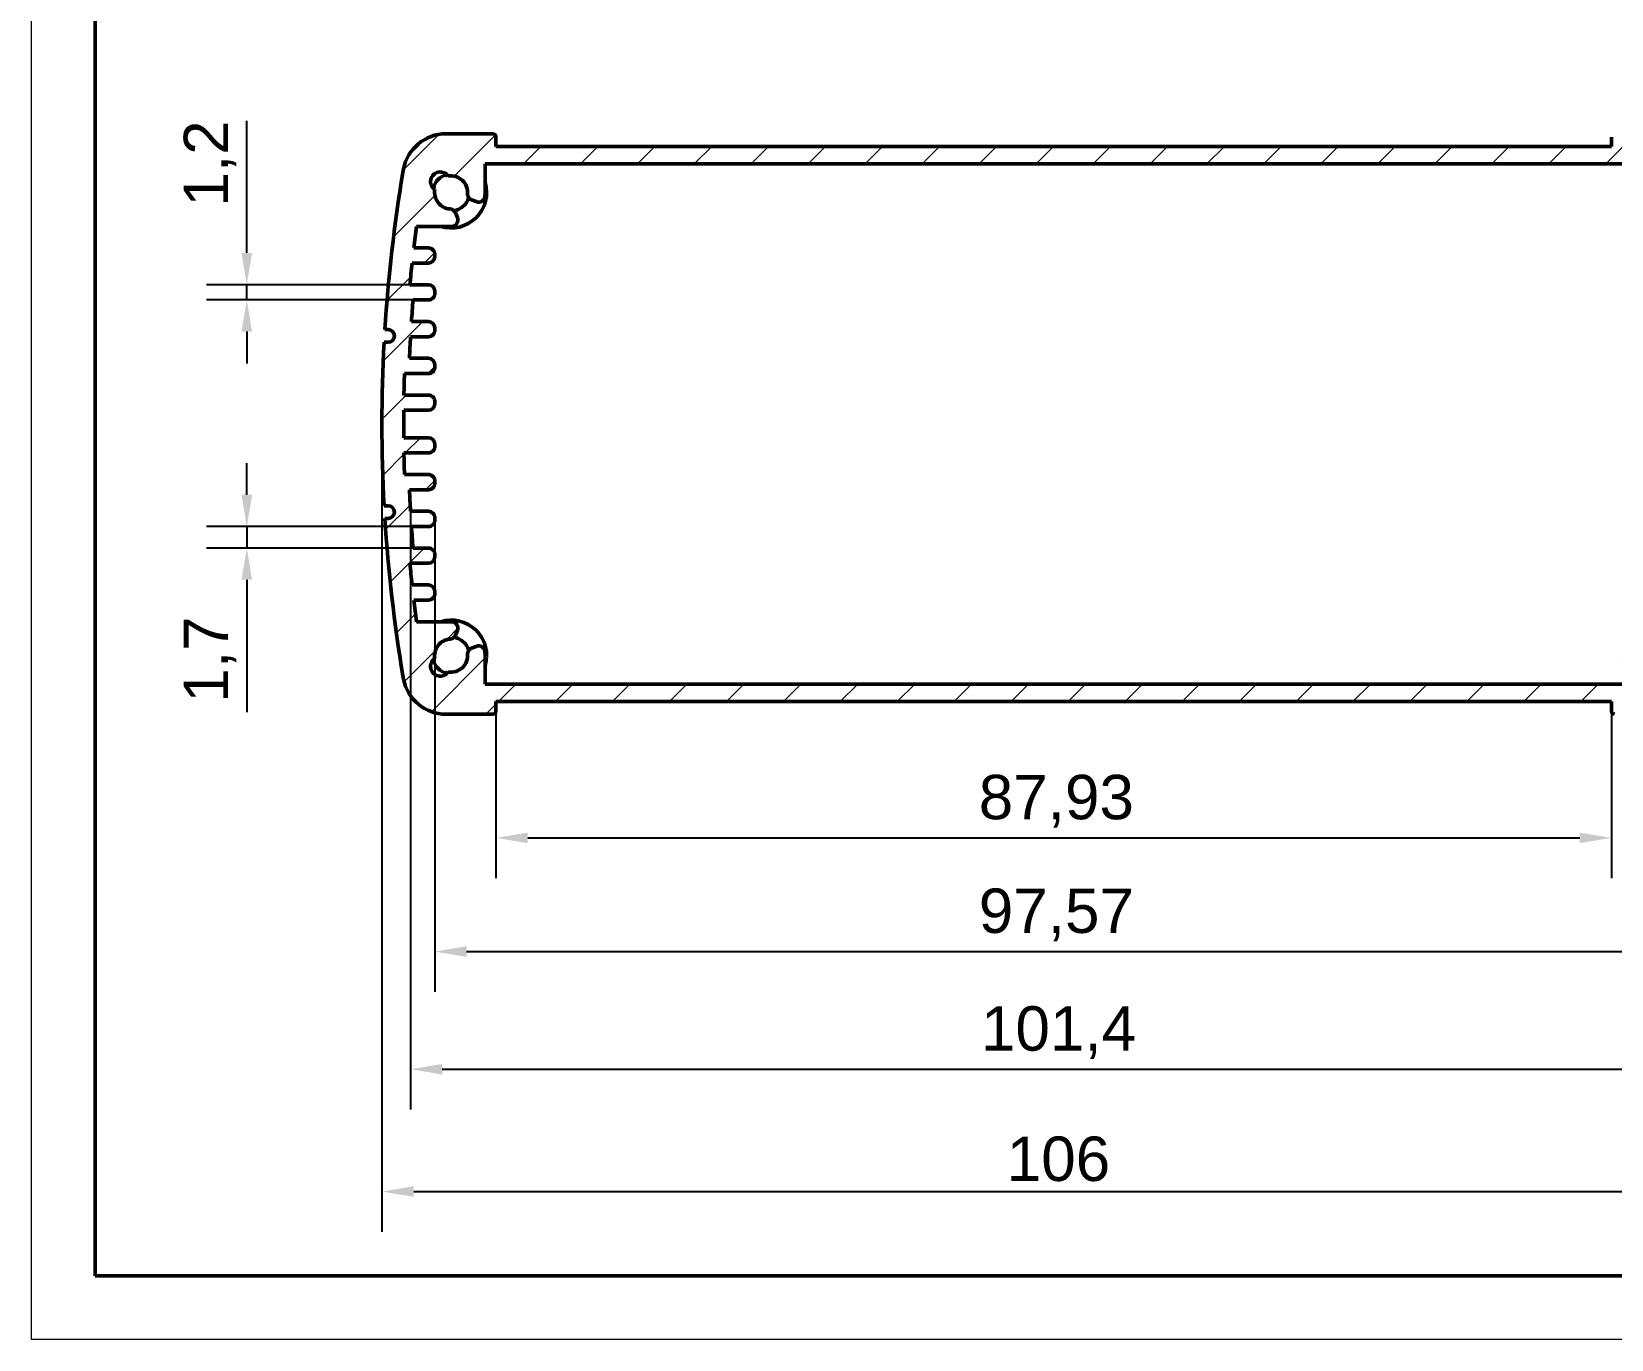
# Model space of a CAD drawing. Header units: millimetres. Extents: x 0 to 420, y 0 to 297.
# Drawn here: x 0 to 124.5, y 0 to 103.1 of the extents above; entities that cross this region are included whole.
import ezdxf

# ---------------------------------------------------------------- set-up
doc = ezdxf.new("R2010")
doc.units = ezdxf.units.MM
doc.layers.get('0').update_dxf_attribs({"lineweight": 25})
for name, color, linetype, lineweight in [('Geometria schizzo(ISO)', 7, 'Continuous', 50), ('Quote(ISO)', 7, 'Continuous', 25), ('Spigoli visibili(ISO)', 7, 'Continuous', 50), ('Tratteggio', 3, 'Continuous', 9)]:
    doc.layers.add(name, color=color, linetype=linetype, lineweight=lineweight)
doc.styles.add('DEFAULT-ISO~0', font='ARIAL.TTF')
doc.dimstyles.new('DEFAULT-ISO-Metodo 1b', dxfattribs={"dimtxt": 3.5, "dimasz": 2.5, "dimexe": 3.175, "dimexo": 0, "dimgap": 0.762, "dimtad": 1, "dimtoh": 1, "dimrnd": 1e-08, "dimtxsty": 'DEFAULT-ISO~0', "dimcen": 0.09, "dimdle": 10, "dimclrd": 2, "dimclre": 2, "dimclrt": 6, "dimazin": 2, "dimtfac": 0.7142857142857143, "dimtmove": 0, "dimatfit": 3, "dimfxl": 0, "dimtolj": 1, "dimlwd": 25, "dimlwe": 25, "dimarcsym": 0})

# ---------------------------------------------------------------- blocks, each defined once
blk = doc.blocks.new('*D12')
at = {"layer": 'Defpoints', "color": 0, "linetype": 'Continuous'}
for p in [(29.869918225641, 65.27069858763417), (131.2677304963117, 65.27069858763414), (131.2677304963117, 21.29152021403229)]:
    blk.add_point(p, dxfattribs=at)
at = {"layer": 'Quote(ISO)', "color": 2, "linetype": 'Continuous', "lineweight": 25}
for p, q in [((29.869918225641, 65.27069858763417), (29.869918225641, 18.11652021403229)), ((131.2677304963117, 65.27069858763414), (131.2677304963117, 18.11652021403229)), ((32.369918225641, 21.29152021403229), (128.7677304963117, 21.29152021403229))]:
    blk.add_line(p, q, dxfattribs=at)
at = {"layer": 'Quote(ISO)', "color": 2, "linetype": 'Continuous'}
for points in [[(32.369918225641, 21.70818688069896), (32.369918225641, 20.87485354736562), (29.869918225641, 21.29152021403229)], [(128.7677304963117, 21.70818688069896), (128.7677304963117, 20.87485354736562), (131.2677304963117, 21.29152021403229)]]:
    blk.add_solid(points, dxfattribs=at)
at = {"layer": 'Quote(ISO)', "color": 6, "linetype": 'Continuous', "lineweight": 25, "insert": (74.835365970799, 26.26020507078536), "char_height": 3.5, "attachment_point": 1, "style": 'DEFAULT-ISO~0'}
blk.add_mtext('\\A1;101,4', dxfattribs=at)
blk = doc.blocks.new('*D13')
at = {"layer": 'Defpoints', "color": 0, "linetype": 'Continuous'}
for p in [(27.61838892391161, 72.15091791852721), (133.5192597980411, 72.15091791852718), (133.5192597980411, 11.65336165623657)]:
    blk.add_point(p, dxfattribs=at)
at = {"layer": 'Quote(ISO)', "color": 2, "linetype": 'Continuous', "lineweight": 25}
for p, q in [((27.61838892391161, 72.15091791852721), (27.61838892391161, 8.478361656236572)), ((133.5192597980411, 72.15091791852718), (133.5192597980411, 8.478361656236572)), ((30.11838892391161, 11.65336165623657), (131.0192597980411, 11.65336165623657))]:
    blk.add_line(p, q, dxfattribs=at)
at = {"layer": 'Quote(ISO)', "color": 2, "linetype": 'Continuous'}
for points in [[(30.11838892391161, 12.07002832290324), (30.11838892391161, 11.2366949895699), (27.61838892391161, 11.65336165623657)], [(131.0192597980411, 12.07002832290324), (131.0192597980411, 11.2366949895699), (133.5192597980411, 11.65336165623657)]]:
    blk.add_solid(points, dxfattribs=at)
at = {"layer": 'Quote(ISO)', "color": 6, "linetype": 'Continuous', "lineweight": 25, "insert": (76.86827865838427, 15.98937257028841), "char_height": 3.5, "attachment_point": 1, "style": 'DEFAULT-ISO~0'}
blk.add_mtext('\\A1;106', dxfattribs=at)
blk = doc.blocks.new('*D14')
at = {"layer": 'Defpoints', "color": 0, "linetype": 'Continuous'}
for p in [(31.78333689448501, 64.57069858763424), (129.3543118274677, 64.5706985876342), (129.3543118274677, 30.57069858763424)]:
    blk.add_point(p, dxfattribs=at)
at = {"layer": 'Quote(ISO)', "color": 2, "linetype": 'Continuous', "lineweight": 25}
for p, q in [((31.78333689448501, 64.57069858763424), (31.78333689448501, 27.39569858763424)), ((129.3543118274677, 64.5706985876342), (129.3543118274677, 27.39569858763424)), ((34.283336894485, 30.57069858763424), (126.8543118274677, 30.57069858763424))]:
    blk.add_line(p, q, dxfattribs=at)
at = {"layer": 'Quote(ISO)', "color": 2, "linetype": 'Continuous'}
for points in [[(34.283336894485, 30.9873652543009), (34.283336894485, 30.15403192096757), (31.78333689448501, 30.57069858763424)], [(126.8543118274677, 30.9873652543009), (126.8543118274677, 30.15403192096757), (129.3543118274677, 30.57069858763424)]]:
    blk.add_solid(points, dxfattribs=at)
at = {"layer": 'Quote(ISO)', "color": 6, "linetype": 'Continuous', "lineweight": 25, "insert": (74.66346965429149, 35.5393834443873), "char_height": 3.5, "attachment_point": 1, "style": 'DEFAULT-ISO~0'}
blk.add_mtext('\\A1;97,57', dxfattribs=at)
blk = doc.blocks.new('*D15')
at = {"layer": 'Defpoints', "color": 0, "linetype": 'Continuous'}
for p in [(36.60513067831259, 49.53041791852744), (124.5325180436401, 49.53041791852741), (124.5325180436401, 39.53041791852744)]:
    blk.add_point(p, dxfattribs=at)
at = {"layer": 'Quote(ISO)', "color": 2, "linetype": 'Continuous', "lineweight": 25}
for p, q in [((36.60513067831259, 49.53041791852744), (36.60513067831259, 36.35541791852744)), ((124.5325180436401, 49.53041791852741), (124.5325180436401, 36.35541791852744)), ((39.10513067831259, 39.53041791852744), (122.0325180436401, 39.53041791852744))]:
    blk.add_line(p, q, dxfattribs=at)
at = {"layer": 'Quote(ISO)', "color": 2, "linetype": 'Continuous'}
for points in [[(39.10513067831259, 39.9470845851941), (39.10513067831259, 39.11375125186078), (36.60513067831259, 39.53041791852744)], [(122.0325180436401, 39.9470845851941), (122.0325180436401, 39.11375125186078), (124.5325180436401, 39.53041791852744)]]:
    blk.add_solid(points, dxfattribs=at)
at = {"layer": 'Quote(ISO)', "color": 6, "linetype": 'Continuous', "lineweight": 25, "insert": (74.66108220545111, 44.49910277528051), "char_height": 3.5, "attachment_point": 1, "style": 'DEFAULT-ISO~0'}
blk.add_mtext('\\A1;87,93', dxfattribs=at)
blk = doc.blocks.new('*D16')
at = {"layer": 'Defpoints', "color": 0, "linetype": 'Continuous'}
for p in [(16.96321127698341, 64.07069858763411), (29.94392866037227, 64.07069858763411), (30.06985316907038, 62.37069858763124)]:
    blk.add_point(p, dxfattribs=at)
at = {"layer": 'Quote(ISO)', "color": 2, "linetype": 'Continuous', "lineweight": 25}
for p, q in [((16.96321127698341, 66.57069858763411), (16.96321127698341, 69.07069858763411)), ((29.94392866037227, 64.07069858763411), (13.78821127698341, 64.07069858763411)), ((16.96321127698341, 64.07069858763411), (16.96321127698341, 62.37069858763124)), ((30.06985316907038, 62.37069858763124), (13.78821127698341, 62.37069858763125)), ((16.96321127698341, 59.87069858763124), (16.96321127698341, 49.42808779721462))]:
    blk.add_line(p, q, dxfattribs=at)
at = {"layer": 'Quote(ISO)', "color": 2, "linetype": 'Continuous'}
for points in [[(16.54654461031674, 66.57069858763411), (17.37987794365008, 66.57069858763411), (16.96321127698341, 64.07069858763411)], [(16.54654461031674, 59.87069858763124), (17.37987794365008, 59.87069858763124), (16.96321127698341, 62.37069858763124)]]:
    blk.add_solid(points, dxfattribs=at)
at = {"layer": 'Quote(ISO)', "color": 6, "linetype": 'Continuous', "lineweight": 25, "insert": (11.99452642023033, 50.19008779721462), "char_height": 3.5, "attachment_point": 1, "rotation": 90, "style": 'DEFAULT-ISO~0'}
blk.add_mtext('\\A1;1,7', dxfattribs=at)
blk = doc.blocks.new('*D17')
at = {"layer": 'Defpoints', "color": 0, "linetype": 'Continuous'}
for p in [(16.96321127698341, 83.13113724942242), (29.822194301585, 83.13113724942242), (30.06985316907038, 81.93113724942316)]:
    blk.add_point(p, dxfattribs=at)
at = {"layer": 'Quote(ISO)', "color": 2, "linetype": 'Continuous', "lineweight": 25}
for p, q in [((16.96321127698341, 85.63113724942242), (16.96321127698342, 96.05584217353618)), ((29.822194301585, 83.13113724942242), (13.78821127698341, 83.13113724942242)), ((16.96321127698341, 81.93113724942316), (16.96321127698341, 83.13113724942242)), ((30.06985316907038, 81.93113724942316), (13.78821127698341, 81.93113724942316)), ((16.96321127698341, 79.43113724942316), (16.96321127698341, 76.93113724942316))]:
    blk.add_line(p, q, dxfattribs=at)
at = {"layer": 'Quote(ISO)', "color": 2, "linetype": 'Continuous'}
for points in [[(16.54654461031674, 85.63113724942242), (17.37987794365008, 85.63113724942242), (16.96321127698341, 83.13113724942242)], [(16.54654461031674, 79.43113724942316), (17.37987794365008, 79.43113724942316), (16.96321127698341, 81.93113724942316)]]:
    blk.add_solid(points, dxfattribs=at)
at = {"layer": 'Quote(ISO)', "color": 6, "linetype": 'Continuous', "lineweight": 25, "insert": (11.99452642023033, 89.28702089113509), "char_height": 3.5, "attachment_point": 1, "rotation": 90, "style": 'DEFAULT-ISO~0'}
blk.add_mtext('\\A1;1,2', dxfattribs=at)
blk = doc.blocks.new('Bordi A3')
at = {"layer": 'Geometria schizzo(ISO)', "color": 4, "lineweight": 18, "true_color": 0x00ffff}
for p, q in [((0, 0), (0, 297)), ((420, 0), (0, 0))]:
    blk.add_line(p, q, dxfattribs=at)
at = {"layer": 'Geometria schizzo(ISO)'}
for p, q in [((4.999999999999943, 5.00000000000005), (5.000000000000017, 292)), ((414.9999999999999, 5), (4.999999999999929, 5.00000000000005))]:
    blk.add_line(p, q, dxfattribs=at)

msp = doc.modelspace()

# ---------------------------------------------------------------- hatches: boundary and pattern name
at = {"layer": 'Tratteggio'}
h = msp.add_hatch(dxfattribs=at)
h.set_pattern_fill('ANSI31', color=256, scale=25.4, style=0)
h.set_pattern_definition([(45, (0, 0), (-2.245064030267288, 2.245064030267288), [])])
edge = h.paths.add_edge_path()
edge.add_ellipse((128.4283275412144, 91.57010751340395), major_axis=(3.44181859459857, 0.396567401553802), ratio=1, start_angle=9.180177363315574e-15, end_angle=77.69150568601451)
edge.add_ellipse((128.6059040652969, 91.52141791852617), major_axis=(0.1686820664888877, 3.495932831226952), ratio=1, start_angle=0, end_angle=2.762433106702122)
edge.add_line((128.6059040652969, 95.02141791852696), (124.7825180436401, 95.02141791852696))
edge.add_ellipse((124.7825180436401, 94.77141791852699), major_axis=(1.77635683940025e-14, 0.2499999999999871), ratio=1, start_angle=0, end_angle=90.00000000000713)
edge.add_line((124.5325180436401, 94.77141791852696), (124.53251804364, 94.02141791852675))
edge.add_line((124.53251804364, 94.02141791852674), (36.6051306783127, 94.02141791852674))
edge.add_line((36.60513067831269, 94.02141791852674), (36.60513067831258, 94.77141791852695))
edge.add_ellipse((36.35513067831258, 94.77141791852696), major_axis=(0.2500000000000013, 5.551115123125783e-16), ratio=1, start_angle=0, end_angle=89.9999999999999)
edge.add_line((36.35513067831258, 95.02141791852696), (32.53174465665579, 95.02141791852696))
edge.add_ellipse((32.53174465665579, 91.5214179185271), major_axis=(4.440892098500626e-15, 3.499999999999859), ratio=1, start_angle=7.269839271916901e-14, end_angle=2.762433106703224)
edge.add_ellipse((32.70932118073829, 91.57010751340397), major_axis=(-0.346258590571369, 3.44724323634916), ratio=1, start_angle=0, end_angle=77.69150568601513)
edge.add_ellipse((147.4960572340303, 72.15091791852615), major_axis=(-118.2285546478906, 19.81575699643163), ratio=1, start_angle=0, end_angle=5.953663014402186)
edge.add_line((27.84984282240739, 79.59663725508753), (28.09982917304721, 79.59663725508736))
edge.add_ellipse((28.09982917304708, 79.09663725508734), major_axis=(1.260103132949553e-13, 0.5000000000000004), ratio=1, start_angle=180.0000000000002, end_angle=360.0000000000002, ccw=False)
edge.add_line((28.09982917304696, 78.59663725508736), (27.79180475440816, 78.59663725508736))
edge.add_ellipse((147.4960572340277, 72.15091791852721), major_axis=(-119.7042524796196, 6.445719336560142), ratio=1, start_angle=0, end_angle=6.164462581580701)
edge.add_line((27.79180475440813, 65.70519858196707), (28.09982917304709, 65.70519858196704))
edge.add_ellipse((28.09982917304709, 65.20519858196705), major_axis=(-1.595945597898663e-15, 0.4999999999999982), ratio=1, start_angle=179.9999999999998, end_angle=359.9999999999998, ccw=False)
edge.add_line((28.09982917304709, 64.70519858196704), (27.84984282240741, 64.70519858196693))
edge.add_ellipse((147.4960572340193, 72.1509179185265), major_axis=(-119.6462144116119, -7.445719336559575), ratio=1, start_angle=0, end_angle=5.953663014402736)
edge.add_ellipse((32.70932118073827, 52.73172832365042), major_axis=(-3.441818594598545, -0.3965674015537779), ratio=1, start_angle=0, end_angle=77.69150568601539)
edge.add_ellipse((32.53174465665556, 52.78041791852216), major_axis=(-0.1686820664886458, -3.495932831220898), ratio=1, start_angle=0, end_angle=2.762433106706753)
edge.add_line((32.53174465665577, 49.28041791852745), (36.35513067831258, 49.28041791852743))
edge.add_ellipse((36.35513067831258, 49.53041791852744), major_axis=(1.221245327087672e-14, -0.2500000000000124), ratio=1, start_angle=0, end_angle=89.99999999999517)
edge.add_line((36.60513067831259, 49.53041791852744), (36.6051306783127, 50.28041791852765))
edge.add_line((36.60513067831269, 50.28041791852765), (124.53251804364, 50.28041791852762))
edge.add_line((124.53251804364, 50.28041791852761), (124.5325180436401, 49.5304179185274))
edge.add_ellipse((124.7825180436401, 49.53041791852741), major_axis=(-0.2500000000000036, 0), ratio=1, start_angle=0, end_angle=90)
edge.add_line((124.7825180436401, 49.28041791852741), (128.6059040652969, 49.28041791852741))
edge.add_ellipse((128.6059040652971, 52.78041791852246), major_axis=(-2.1316282072803e-13, -3.499999999995049), ratio=1, start_angle=0, end_angle=2.7624331067068)
edge.add_ellipse((128.4283275412145, 52.73172832365033), major_axis=(0.3462585905713134, -3.447243236349103), ratio=1, start_angle=0, end_angle=77.6915056860167)
edge.add_ellipse((13.64159148791853, 72.15091791852817), major_axis=(118.2285546478945, -19.8157569964316), ratio=1, start_angle=0, end_angle=5.953663014402003)
edge.add_line((133.2878058995453, 64.70519858196684), (133.0378195489055, 64.70519858196701))
edge.add_ellipse((133.0378195489056, 65.20519858196701), major_axis=(-1.06581410364015e-13, -0.5000000000000027), ratio=1, start_angle=180, end_angle=360, ccw=False)
edge.add_line((133.0378195489057, 65.70519858196703), (133.3458439675445, 65.70519858196701))
edge.add_ellipse((13.64159148792591, 72.15091791852717), major_axis=(119.7042524796186, -6.445719336560174), ratio=1, start_angle=0, end_angle=6.164462581580716)
edge.add_line((133.3458439675445, 78.59663725508719), (133.0378195489056, 78.59663725508736))
edge.add_ellipse((133.0378195489056, 79.09663725508734), major_axis=(1.77635683940025e-14, -0.499999999999996), ratio=1, start_angle=180, end_angle=360, ccw=False)
edge.add_line((133.0378195489056, 79.59663725508734), (133.2878058995453, 79.59663725508747))
edge.add_ellipse((13.64159148793849, 72.15091791852794), major_axis=(119.6462144116068, 7.445719336559524), ratio=1, start_angle=0, end_angle=5.953663014403019)
edge = h.paths.add_edge_path(flags=0)
edge.add_line((129.8543118274686, 84.83113724940696), (131.1476996020118, 84.83113724940696))
edge.add_ellipse((13.67795545625183, 72.38102758399504), major_axis=(117.4697441457599, 12.45010966541193), ratio=1, start_angle=359.1714323522202, end_angle=360, ccw=False)
edge.add_line((131.3154544203676, 83.13113724942333), (129.8543118274678, 83.13113724942252))
edge.add_ellipse((129.8543118274678, 82.63113724942251), major_axis=(-1.77635683940025e-14, 0.5000000000000226), ratio=1, start_angle=0, end_angle=89.99999999991807)
edge.add_line((129.3543118274678, 82.6311372494232), (129.3543118274678, 82.43113724942316))
edge.add_ellipse((129.8543118274678, 82.43113724942317), major_axis=(-0.5000000000000071, -4.440892098500626e-15), ratio=1, start_angle=0, end_angle=90.0000000000056)
edge.add_line((129.8543118274678, 81.93113724942316), (131.0677955528823, 81.93113724942316))
edge.add_ellipse((13.67795545600583, 72.38102758396957), major_axis=(117.3898400968765, 9.550109665453595), ratio=1, start_angle=359.1707211506601, end_angle=360, ccw=False)
edge.add_line((131.1937200615804, 80.23113724942009), (129.8543118274677, 80.23113724942017))
edge.add_ellipse((129.8543118274677, 79.73113724942013), major_axis=(-3.552713678800501e-14, 0.5000000000000338), ratio=1, start_angle=0, end_angle=89.99999999999338)
edge.add_line((129.3543118274677, 79.73113724942016), (129.3543118274677, 79.53113724942023))
edge.add_ellipse((129.8543118274677, 79.53113724942023), major_axis=(-0.5000000000000071, -8.881784197001252e-15), ratio=1, start_angle=0, end_angle=90.00000000000509)
edge.add_line((129.8543118274677, 79.03113724942023), (131.2677304963116, 79.03113724942023))
edge.add_ellipse((13.67795545636813, 72.38102758397875), major_axis=(117.5897750399435, 6.650109665441468), ratio=1, start_angle=359.1719822013086, end_angle=360, ccw=False)
edge.add_line((131.3515530337651, 77.33113724940691), (129.8543118274678, 77.33113724940708))
edge.add_ellipse((129.8543118274678, 76.83113724940705), major_axis=(-1.77635683940025e-14, 0.5000000000000271), ratio=1, start_angle=0, end_angle=89.99999999999568)
edge.add_line((129.3543118274678, 76.83113724940708), (129.3543118274678, 76.63113724940703))
edge.add_ellipse((129.8543118274678, 76.63113724940702), major_axis=(-0.5000000000000071, 8.881784197001252e-15), ratio=1, start_angle=0, end_angle=90.00000000000509)
edge.add_line((129.8543118274678, 76.13113724940702), (131.7460828143517, 76.13113724940703))
edge.add_ellipse((13.67795545647565, 72.38102758396036), major_axis=(118.068127357876, 3.75010966544668), ratio=1, start_angle=359.1751887033021, end_angle=360, ccw=False)
edge.add_line((131.7878325652856, 74.43113724939245), (129.8543118274681, 74.43113724939134))
edge.add_ellipse((129.8543118274681, 73.93113724939134), major_axis=(1.77635683940025e-14, 0.4999999999999938), ratio=1, start_angle=0, end_angle=89.99999999999032)
edge.add_line((129.3543118274681, 73.93113724939144), (129.3543118274681, 73.7311372493914))
edge.add_ellipse((129.8543118274681, 73.73113724939138), major_axis=(-0.4999999999999893, 1.77635683940025e-14), ratio=1, start_angle=0, end_angle=89.99999999999594)
edge.add_line((129.854311827468, 73.2311372493914), (131.8025648054814, 73.2311372493914))
edge.add_ellipse((13.67795545822412, 72.3810275839517), major_axis=(118.1246093472573, 0.85010966543968), ratio=1, start_angle=359.4760546934447, end_angle=360, ccw=False)
edge.add_ellipse((13.67795545567704, 71.92080825311129), major_axis=(118.1274441864763, 0.2301096654158919), ratio=1, start_angle=359.47605469345797, end_angle=359.99999999999994, ccw=False)
edge.add_line((131.8025648054814, 71.07069858766685), (129.854311827468, 71.07069858766297))
edge.add_ellipse((129.8543118274681, 70.57069858766295), major_axis=(-8.881784197001252e-14, 0.5000000000000293), ratio=1, start_angle=2.035554996136532e-12, end_angle=89.99999999998728)
edge.add_line((129.3543118274681, 70.57069858766297), (129.3543118274681, 70.37069858766293))
edge.add_ellipse((129.8543118274681, 70.37069858766303), major_axis=(-0.4999999999999893, -1.021405182655144e-13), ratio=1, start_angle=0, end_angle=89.99999999999032)
edge.add_line((129.8543118274681, 69.87069858766304), (131.7878325652857, 69.87069858766303))
edge.add_ellipse((13.67795545647937, 71.92080825309392), major_axis=(118.1098771088064, -2.050109665430898), ratio=1, start_angle=359.1751887033026, end_angle=360, ccw=False)
edge.add_line((131.7460828143518, 68.17069858764941), (129.8543118274678, 68.17069858764734))
edge.add_ellipse((129.8543118274678, 67.67069858764731), major_axis=(1.77635683940025e-14, 0.500000000000016), ratio=1, start_angle=0, end_angle=90)
edge.add_line((129.3543118274678, 67.67069858764734), (129.3543118274678, 67.47069858764729))
edge.add_ellipse((129.8543118274678, 67.4706985876473), major_axis=(-0.5000000000000249, -2.220446049250313e-14), ratio=1, start_angle=0, end_angle=89.99999999999542)
edge.add_line((129.8543118274678, 66.97069858764729), (131.3515530337651, 66.97069858764729))
edge.add_ellipse((13.6779554560275, 71.92080825309364), major_axis=(117.6735975777376, -4.950109665446361), ratio=1, start_angle=359.1719822013117, end_angle=360, ccw=False)
edge.add_line((131.2677304963117, 65.27069858763537), (129.8543118274677, 65.27069858763413))
edge.add_ellipse((129.8543118274677, 64.77069858763413), major_axis=(5.329070518200751e-14, 0.5000000000000071), ratio=1, start_angle=0, end_angle=90.00000000000509)
edge.add_line((129.3543118274677, 64.77069858763414), (129.3543118274677, 64.57069858763421))
edge.add_ellipse((129.8543118274677, 64.57069858763423), major_axis=(-0.5000000000000249, -2.220446049250313e-14), ratio=1, start_angle=0, end_angle=89.99999999999542)
edge.add_line((129.8543118274677, 64.0706985876342), (131.1937200615804, 64.07069858763408))
edge.add_ellipse((13.67795545634545, 71.92080825306086), major_axis=(117.5157646052349, -7.850109665426768), ratio=1, start_angle=359.1707211506579, end_angle=360, ccw=False)
edge.add_line((131.0677955528823, 62.37069858763142), (129.8543118274678, 62.3706985876312))
edge.add_ellipse((129.8543118274678, 61.87069858763118), major_axis=(5.329070518200751e-14, 0.5000000000000071), ratio=1, start_angle=0, end_angle=90.00000000000509)
edge.add_line((129.3543118274678, 61.8706985876312), (129.3543118274678, 61.67069858763116))
edge.add_ellipse((129.8543118274678, 61.67069858763183), major_axis=(-0.4999999999999893, -6.750155989720951e-13), ratio=1, start_angle=0, end_angle=89.99999999992468)
edge.add_line((129.8543118274678, 61.17069858763184), (131.3154544203677, 61.17069858763194))
edge.add_ellipse((13.67795545624844, 71.92080825305968), major_axis=(117.6374989641192, -10.75010966542774), ratio=1, start_angle=359.1714323522202, end_angle=360, ccw=False)
edge.add_line((131.1476996020118, 59.47069858764826), (129.8543118274686, 59.47069858764739))
edge.add_ellipse((129.8543118274687, 58.97069858764738), major_axis=(-8.881784197001252e-14, 0.5000000000000115), ratio=1, start_angle=0, end_angle=89.99999999998829)
edge.add_line((129.3543118274687, 58.97069858764739), (129.3543118274687, 58.77069858764746))
edge.add_ellipse((129.8543118274687, 58.77069858764748), major_axis=(-0.5000000000000249, -2.220446049250313e-14), ratio=1, start_angle=0, end_angle=89.99999999999542)
edge.add_line((129.8543118274687, 58.27069858764745), (131.0143118274688, 58.27069858764734))
edge.add_ellipse((13.67795545590937, 71.92080825311002), major_axis=(117.3363563715594, -13.65010966546268), ratio=1, start_angle=359.1692610627088, end_angle=360, ccw=False)
edge.add_line((130.8040707639355, 56.57091791852703), (128.0688243610026, 56.57091791852702))
edge.add_ellipse((128.0688243609762, 53.90091791855554), major_axis=(2.639666263348772e-11, 2.66999999997148), ratio=1, start_angle=0, end_angle=0.7556584004839295)
edge.add_ellipse((128.040205652862, 56.07072919362583), major_axis=(-0.006594172382605734, 0.4999565149996287), ratio=1, start_angle=0, end_angle=111.3495610313259)
edge.add_line((127.5769584756618, 55.88257486118557), (127.7288798388007, 55.50853541326272))
edge.add_ellipse((128.1921270160017, 55.69668974570259), major_axis=(-0.4632471772010938, -0.1881543324398783), ratio=1, start_angle=0, end_angle=63.96685913569316)
edge.add_ellipse((128.0688243610025, 53.90091791852834), major_axis=(0.08905191749873254, 1.296946319625425), ratio=1, start_angle=263.2791344119611, end_angle=360, ccw=False)
edge.add_ellipse((128.9342584143033, 53.03410764810542), major_axis=(0.4121778138367915, 0.6265855486529226), ratio=1, start_angle=156.9376493065964, end_angle=360.0000000000007, ccw=False)
edge.add_ellipse((128.0685456739098, 53.90091791852717), major_axis=(0.2410225518916141, -1.281855049198182), ratio=1, start_angle=253.1427161507787, end_angle=360.0000000000008, ccw=False)
edge.add_ellipse((126.2730525337661, 54.00772492896921), major_axis=(0.4988255075481619, 0.03425073749951935), ratio=1, start_angle=0, end_angle=63.96685913566598)
edge.add_line((126.4612068662068, 54.47097210616919), (126.0871674182839, 54.62289346930805))
edge.add_ellipse((125.8990130858429, 54.15964629210785), major_axis=(0.1881543324409663, 0.4632471772002145), ratio=1, start_angle=3.975693351827228e-15, end_angle=111.3495610314025)
edge.add_ellipse((128.0688243609731, 53.90091791852731), major_axis=(-2.669767790130138, 0.2653225459631426), ratio=1, start_angle=0, end_angle=5.675441055498864)
edge.add_line((125.3859050355717, 53.9009179185286), (125.3859050355717, 51.65030825308576))
edge.add_line((125.3859050355717, 51.65030825308575), (35.75174368638105, 51.65030825308578))
edge.add_line((35.75174368638103, 51.65030825308578), (35.75174368638103, 53.90091791852863))
edge.add_ellipse((33.06882436097603, 53.9009179185272), major_axis=(2.682919325405004, 1.429967255717202e-12), ratio=1, start_angle=0, end_angle=5.675441055491202)
edge.add_ellipse((35.23863563610978, 54.15964629210789), major_axis=(0.4999565149999152, 0.006594172382587971), ratio=1, start_angle=0, end_angle=111.3495610314047)
edge.add_line((35.0504813036688, 54.6228934693081), (34.67644185574586, 54.47097210616923))
edge.add_ellipse((34.86459618818658, 54.0077249289692), major_axis=(-0.1881543324407143, 0.4632471772000191), ratio=1, start_angle=0, end_angle=63.96685913565882)
edge.add_ellipse((33.06910304804283, 53.90091791852722), major_axis=(1.296667632595536, 0.1410577479415576), ratio=1, start_angle=253.1427161507806, end_angle=360, ccw=False)
edge.add_ellipse((32.20339030764946, 53.03410764810545), major_axis=(0.6246901885017894, -0.41504477877643), ratio=1, start_angle=156.9376493065972, end_angle=359.9999999999999, ccw=False)
edge.add_ellipse((33.06882436095013, 53.90091791852839), major_axis=(-1.277611867137497, -0.2402247217700194), ratio=1, start_angle=263.27913441195767, end_angle=360.0000000000002, ccw=False)
edge.add_ellipse((32.94552170595094, 55.69668974570264), major_axis=(0.03425073750050413, -0.4988255075488459), ratio=1, start_angle=1.267252255893866e-13, end_angle=63.96685913569315)
edge.add_line((33.40876888315205, 55.50853541326276), (33.5606902462909, 55.88257486118562))
edge.add_ellipse((33.09744306909071, 56.07072919362587), major_axis=(0.46324717720019, -0.1881543324402513), ratio=1, start_angle=0, end_angle=111.3495610313262)
edge.add_ellipse((33.06882436097652, 53.90091791855692), major_axis=(0.03521288049679108, 2.669767790068578), ratio=1, start_angle=0, end_angle=0.7556584004840822)
edge.add_line((33.06882436095013, 56.57091791852706), (30.33357795801717, 56.57091791852706))
edge.add_ellipse((147.4596932657925, 71.92080825307912), major_axis=(-117.1261153077753, -15.34989033455205), ratio=1, start_angle=359.16926106270745, end_angle=360, ccw=False)
edge.add_line((30.12333689448398, 58.27069858764642), (31.28333689448397, 58.27069858764749))
edge.add_ellipse((31.28333689448397, 58.77069858764749), major_axis=(-3.33066907387547e-15, -0.4999999999999982), ratio=1, start_angle=0, end_angle=90.00000000000092)
edge.add_line((31.78333689448397, 58.77069858764749), (31.78333689448397, 58.97069858764742))
edge.add_ellipse((31.28333689448398, 58.97069858764742), major_axis=(0.4999999999999993, 4.440892098500626e-15), ratio=1, start_angle=0, end_angle=89.99999999998931)
edge.add_line((31.28333689448407, 59.47069858764742), (29.98994911994094, 59.47069858764743))
edge.add_ellipse((147.4596932659638, 71.92080825308526), major_axis=(-117.4697441460228, -12.45010966543783), ratio=1, start_angle=359.1714323522216, end_angle=360, ccw=False)
edge.add_line((29.82219430158498, 61.17069858763216), (31.28333689448489, 61.17069858763186))
edge.add_ellipse((31.28333689448489, 61.67069858763186), major_axis=(1.110223024625157e-15, -0.5000000000000027), ratio=1, start_angle=0, end_angle=89.99999999992204)
edge.add_line((31.7833368944849, 61.67069858763119), (31.7833368944849, 61.87069858763124))
edge.add_ellipse((31.28333689448492, 61.87069858763124), major_axis=(0.4999999999999993, 0), ratio=1, start_angle=0, end_angle=90.0000000000061)
edge.add_line((31.28333689448486, 62.37069858763124), (30.06985316907038, 62.37069858763124))
edge.add_ellipse((147.4596932662663, 71.9208082531087), major_axis=(-117.389840097196, -9.550109665477468), ratio=1, start_angle=359.17072115066276, end_angle=360, ccw=False)
edge.add_line((29.94392866037233, 64.07069858763353), (31.283336894485, 64.07069858763423))
edge.add_ellipse((31.28333689448501, 64.57069858763423), major_axis=(-7.771561172376096e-15, -0.4999999999999938), ratio=1, start_angle=0, end_angle=90.00000000000244)
edge.add_line((31.783336894485, 64.57069858763424), (31.78333689448501, 64.77069858763417))
edge.add_ellipse((31.28333689448502, 64.77069858763417), major_axis=(0.4999999999999993, 0), ratio=1, start_angle=0, end_angle=90.0000000000061)
edge.add_line((31.28333689448497, 65.27069858763417), (29.86991822564104, 65.27069858763417))
edge.add_ellipse((147.4596932653068, 71.92080825306299), major_axis=(-117.5897750396658, -6.650109665428813), ratio=1, start_angle=359.17198220130643, end_angle=360, ccw=False)
edge.add_line((29.78609568818756, 66.970698587648), (31.2833368944849, 66.97069858764732))
edge.add_ellipse((31.2833368944849, 67.47069858764732), major_axis=(-3.33066907387547e-15, -0.4999999999999982), ratio=1, start_angle=3.816665617756234e-13, end_angle=90.0000000000009)
edge.add_line((31.7833368944849, 67.47069858764732), (31.7833368944849, 67.67069858764737))
edge.add_ellipse((31.28333689448492, 67.67069858764738), major_axis=(0.4999999999999949, -4.440892098500626e-15), ratio=1, start_angle=0, end_angle=90.0000000000056)
edge.add_line((31.28333689448487, 68.17069858764738), (29.39156590760103, 68.17069858764738))
edge.add_ellipse((147.4596932651772, 71.92080825308629), major_axis=(-118.0681273575761, -3.750109665438927), ratio=1, start_angle=359.1751887032999, end_angle=360, ccw=False)
edge.add_line((29.34981615666703, 69.87069858766219), (31.28333689448462, 69.87069858766307))
edge.add_ellipse((31.28333689448462, 70.37069858766306), major_axis=(-7.216449660063518e-15, -0.4999999999999893), ratio=1, start_angle=0, end_angle=89.99999999998961)
edge.add_line((31.78333689448461, 70.37069858766296), (31.78333689448462, 70.570698587663))
edge.add_ellipse((31.28333689448461, 70.57069858766302), major_axis=(0.4999999999999954, -1.332267629550187e-14), ratio=1, start_angle=0, end_angle=89.99999999999442)
edge.add_line((31.28333689448468, 71.07069858766302), (29.33508391647128, 71.07069858766302))
edge.add_ellipse((147.4596932649536, 71.9208082531083), major_axis=(-118.1246093484824, -0.8501096654452844), ratio=1, start_angle=359.476054693451, end_angle=360, ccw=False)
edge.add_ellipse((147.4596932654678, 72.38102758394487), major_axis=(-118.1274441856684, -0.2301096654176815), ratio=1, start_angle=359.4760546934531, end_angle=360.00000000000074, ccw=False)
edge.add_line((29.33508391647128, 73.23113724939014), (31.28333689448468, 73.23113724939138))
edge.add_ellipse((31.28333689448461, 73.73113724939138), major_axis=(6.661338147750939e-14, -0.4999999999999938), ratio=1, start_angle=5.08888749034168e-13, end_angle=89.99999999999389)
edge.add_line((31.7833368944846, 73.7311372493914), (31.78333689448461, 73.93113724939144))
edge.add_ellipse((31.28333689448461, 73.93113724939134), major_axis=(0.4999999999999927, 9.769962616701379e-14), ratio=1, start_angle=0, end_angle=89.99999999998981)
edge.add_line((31.28333689448461, 74.43113724939133), (29.34981615666699, 74.43113724939133))
edge.add_ellipse((147.4596932653312, 72.38102758396337), major_axis=(-118.1098771086642, 2.050109665427962), ratio=1, start_angle=359.1751887033008, end_angle=360, ccw=False)
edge.add_line((29.39156590760103, 76.13113724940655), (31.28333689448487, 76.13113724940703))
edge.add_ellipse((31.28333689448491, 76.63113724940702), major_axis=(-3.497202527569243e-14, -0.5000000000000004), ratio=1, start_angle=0, end_angle=90.00000000000402)
edge.add_line((31.7833368944849, 76.63113724940702), (31.7833368944849, 76.83113724940706))
edge.add_ellipse((31.28333689448489, 76.83113724940708), major_axis=(0.500000000000001, -6.661338147750942e-15), ratio=1, start_angle=0, end_angle=90.00000000000077)
edge.add_line((31.28333689448489, 77.33113724940708), (29.7860956881876, 77.33113724940708))
edge.add_ellipse((147.4596932657849, 72.38102758396721), major_axis=(-117.6735975775972, 4.950109665439864), ratio=1, start_angle=359.17198220131036, end_angle=360, ccw=False)
edge.add_line((29.86991822564102, 79.03113724941967), (31.28333689448496, 79.03113724942023))
edge.add_ellipse((31.28333689448501, 79.53113724942023), major_axis=(-5.273559366969494e-14, -0.5000000000000004), ratio=1, start_angle=0, end_angle=90.00000000000607)
edge.add_line((31.78333689448501, 79.53113724942023), (31.783336894485, 79.73113724942016))
edge.add_ellipse((31.283336894485, 79.73113724942017), major_axis=(0.4999999999999993, -1.332267629550188e-14), ratio=1, start_angle=0, end_angle=89.99999999999847)
edge.add_line((31.28333689448501, 80.23113724942016), (29.94392866037229, 80.23113724942027))
edge.add_ellipse((147.45969326569, 72.38102758398782), major_axis=(-117.5157646053177, 7.850109665432467), ratio=1, start_angle=359.1707211506584, end_angle=360, ccw=False)
edge.add_line((30.06985316907041, 81.93113724942324), (31.28333689448485, 81.93113724942316))
edge.add_ellipse((31.28333689448491, 82.43113724942316), major_axis=(-5.384581669432009e-14, -0.4999999999999982), ratio=1, start_angle=6.361109362927056e-14, end_angle=90.00000000000642)
edge.add_line((31.7833368944849, 82.43113724942317), (31.7833368944849, 82.63113724942322))
edge.add_ellipse((31.28333689448489, 82.63113724942252), major_axis=(0.5000000000000004, 6.750155989720952e-13), ratio=1, start_angle=0, end_angle=89.99999999992265)
edge.add_line((31.28333689448489, 83.13113724942254), (29.822194301585, 83.13113724942242))
edge.add_ellipse((147.4596932658938, 72.38102758397613), major_axis=(-117.6374989643088, 10.75010966544629), ratio=1, start_angle=359.1714323522216, end_angle=360, ccw=False)
edge.add_line((29.98994911994085, 84.83113724940614), (31.28333689448407, 84.83113724940696))
edge.add_ellipse((31.28333689448398, 85.33113724940698), major_axis=(8.93729534823251e-14, -0.5000000000000004), ratio=1, start_angle=0, end_angle=89.99999999998978)
edge.add_line((31.78333689448398, 85.33113724940698), (31.78333689448397, 85.53113724940691))
edge.add_ellipse((31.28333689448397, 85.5311372494069), major_axis=(0.4999999999999999, -5.551115123125782e-15), ratio=1, start_angle=0, end_angle=90.00000000000061)
edge.add_line((31.28333689448397, 86.03113724940691), (30.12333689448385, 86.03113724940702))
edge.add_ellipse((147.4596932658807, 72.38102758396418), major_axis=(-117.3363563713968, 13.65010966544284), ratio=1, start_angle=359.1692610627079, end_angle=360, ccw=False)
edge.add_line((30.3335779580171, 87.73091791852677), (33.06882436095012, 87.73091791852735))
edge.add_ellipse((33.06882436097651, 90.40091791849875), major_axis=(-2.639222174138922e-11, -2.669999999971395), ratio=1, start_angle=9.529751854674431e-14, end_angle=0.7556584004840546)
edge.add_ellipse((33.09744306909071, 88.23110664342852), major_axis=(0.006594172382604624, -0.4999565149996254), ratio=1, start_angle=1.288373126827262e-13, end_angle=111.349561031326)
edge.add_line((33.5606902462909, 88.41926097586878), (33.40876888315204, 88.79330042379164))
edge.add_ellipse((32.94552170595093, 88.60514609135174), major_axis=(0.463247177201115, 0.1881543324398927), ratio=1, start_angle=0, end_angle=63.96685913569067)
edge.add_ellipse((33.06882436095015, 90.400917918526), major_axis=(-0.08905191749869812, -1.296946319625402), ratio=1, start_angle=263.27913441195824, end_angle=360.00000000000006, ccw=False)
edge.add_ellipse((32.20339030764946, 91.26772818894895), major_axis=(-0.4121778138368081, -0.6265855486529247), ratio=1, start_angle=156.9376493065976, end_angle=359.9999999999992, ccw=False)
edge.add_ellipse((33.06910304804283, 90.40091791852718), major_axis=(-0.2410225518915965, 1.281855049198199), ratio=1, start_angle=253.1427161507806, end_angle=359.9999999999996, ccw=False)
edge.add_ellipse((34.86459618818658, 90.2941109080852), major_axis=(-0.4988255075482084, -0.03425073749956264), ratio=1, start_angle=0, end_angle=63.96685913565928)
edge.add_line((34.67644185574586, 89.83086373088517), (35.0504813036688, 89.67894236774629))
edge.add_ellipse((35.23863563610977, 90.14218954494652), major_axis=(-0.1881543324409674, -0.4632471772002245), ratio=1, start_angle=5.088887490341627e-14, end_angle=111.3495610314017)
edge.add_ellipse((33.06882436097577, 90.4009179185272), major_axis=(2.669767790133931, -0.265322545963288), ratio=1, start_angle=6.81652603014916e-14, end_angle=5.675441055490658)
edge.add_line((35.75174368638103, 90.40091791852576), (35.75174368638103, 92.65152758396862))
edge.add_line((35.75174368638103, 92.65152758396863), (125.3859050355716, 92.65152758396863))
edge.add_line((125.3859050355717, 92.65152758396863), (125.3859050355717, 90.40091791852579))
edge.add_ellipse((128.0688243609733, 90.40091791852709), major_axis=(-2.682919325401691, -1.302291607885309e-12), ratio=1, start_angle=0, end_angle=5.675441055498609)
edge.add_ellipse((125.8990130858429, 90.14218954494652), major_axis=(-0.4999565149999265, -0.006594172382590194), ratio=1, start_angle=5.088887490341627e-13, end_angle=111.3495610314038)
edge.add_line((126.0871674182839, 89.67894236774629), (126.4612068662068, 89.83086373088517))
edge.add_ellipse((126.2730525337661, 90.29411090808517), major_axis=(0.1881543324406998, -0.4632471772000108), ratio=1, start_angle=2.782985346280671e-14, end_angle=63.96685913566137)
edge.add_ellipse((128.0685456739098, 90.4009179185272), major_axis=(-1.296667632595519, -0.1410577479415721), ratio=1, start_angle=253.14271615077888, end_angle=360.00000000000006, ccw=False)
edge.add_ellipse((128.9342584143033, 91.26772818894895), major_axis=(-0.6246901885018019, 0.4150447787764306), ratio=1, start_angle=156.9376493065961, end_angle=360.0000000000003, ccw=False)
edge.add_ellipse((128.0688243610025, 90.400917918526), major_axis=(1.277611867137517, 0.2402247217700199), ratio=1, start_angle=263.279134411959, end_angle=359.99999999999926, ccw=False)
edge.add_ellipse((128.1921270160018, 88.60514609135177), major_axis=(-0.03425073750051411, 0.4988255075488491), ratio=1, start_angle=0, end_angle=63.96685913569132)
edge.add_line((127.7288798388007, 88.79330042379165), (127.5769584756618, 88.4192609758688))
edge.add_ellipse((128.040205652862, 88.23110664342852), major_axis=(-0.463247177200188, 0.1881543324402536), ratio=1, start_angle=2.425172944616035e-13, end_angle=111.3495610313265)
edge.add_ellipse((128.0688243609763, 90.40091791852434), major_axis=(-0.03521288049688209, -2.669767790095449), ratio=1, start_angle=0, end_angle=0.7556584004755837)
edge.add_line((128.0688243610025, 87.73091791852734), (130.8040707639355, 87.73091791852734))
edge.add_ellipse((13.67795545592347, 72.38102758394602), major_axis=(117.126115308012, 15.34989033458132), ratio=1, start_angle=359.1692610627088, end_angle=360, ccw=False)
edge.add_line((131.0143118274688, 86.03113724940724), (129.8543118274687, 86.03113724940691))
edge.add_ellipse((129.8543118274687, 85.53113724940688), major_axis=(-1.77635683940025e-14, 0.500000000000026), ratio=1, start_angle=0, end_angle=89.99999999999568)
edge.add_line((129.3543118274687, 85.5311372494069), (129.3543118274687, 85.33113724940696))
edge.add_ellipse((129.8543118274687, 85.33113724940698), major_axis=(-0.5000000000000071, -1.110223024625157e-14), ratio=1, start_angle=2.544443745170813e-13, end_angle=89.99999999998855)

# ---------------------------------------------------------------- linework, layer by layer
at = {"layer": 'Spigoli visibili(ISO)'}
for p, q in [((36.35513067831258, 95.02141791852695), (32.53174465665579, 95.02141791852695)), ((36.60513067831269, 94.02141791852674), (36.60513067831259, 94.77141791852695)), ((124.5325180436401, 94.77141791852695), (124.53251804364, 94.02141791852674)), ((124.53251804364, 94.02141791852674), (36.60513067831269, 94.02141791852674)), ((35.75174368638103, 90.40091791852576), (35.75174368638103, 92.6515275839686)), ((35.75174368638103, 92.6515275839686), (125.3859050355717, 92.6515275839686)), ((34.67644185574586, 89.83086373088517), (35.0504813036688, 89.67894236774629)), ((33.5606902462909, 88.41926097586878), (33.40876888315204, 88.79330042379164)), ((30.33357795801717, 87.73091791852734), (33.06882436095012, 87.73091791852734)), ((31.28333689448397, 86.03113724940691), (30.12333689448385, 86.03113724940701)), ((29.98994911994094, 84.83113724940696), (31.28333689448407, 84.83113724940696)), ((31.78333689448397, 85.33113724940696), (31.78333689448397, 85.5311372494069)), ((31.28333689448489, 83.13113724942254), (29.822194301585, 83.13113724942241)), ((31.7833368944849, 82.43113724942316), (31.7833368944849, 82.6311372494232)), ((30.06985316907038, 81.93113724942316), (31.28333689448485, 81.93113724942316)), ((31.283336894485, 80.23113724942016), (29.94392866037229, 80.23113724942027)), ((31.783336894485, 79.53113724942023), (31.783336894485, 79.73113724942016)), ((28.09982917304708, 78.59663725508736), (27.79180475440816, 78.59663725508736)), ((27.84984282240741, 79.59663725508746), (28.09982917304721, 79.59663725508734)), ((29.86991822564104, 79.03113724942023), (31.28333689448496, 79.03113724942023)), ((31.28333689448489, 77.33113724940708), (29.7860956881876, 77.33113724940708)), ((29.39156590760103, 76.13113724940702), (31.28333689448487, 76.13113724940702)), ((31.7833368944849, 76.63113724940702), (31.7833368944849, 76.83113724940708)), ((31.28333689448461, 74.43113724939133), (29.34981615666699, 74.43113724939133)), ((31.78333689448461, 73.7311372493914), (31.78333689448461, 73.93113724939143)), ((29.33508391647127, 73.23113724939137), (31.28333689448468, 73.23113724939138)), ((31.28333689448468, 71.070698587663), (29.33508391647128, 71.07069858766302)), ((29.349816156667, 69.87069858766306), (31.28333689448461, 69.87069858766306)), ((31.78333689448462, 70.37069858766296), (31.78333689448462, 70.570698587663)), ((31.28333689448488, 68.17069858764737), (29.39156590760103, 68.17069858764737)), ((31.7833368944849, 67.47069858764732), (31.7833368944849, 67.67069858764737)), ((29.78609568818761, 66.97069858764732), (31.2833368944849, 66.97069858764732)), ((27.79180475440816, 65.70519858196704), (28.09982917304709, 65.70519858196704)), ((31.28333689448496, 65.27069858763417), (29.86991822564104, 65.27069858763417)), ((31.78333689448501, 64.57069858763424), (31.78333689448501, 64.77069858763417)), ((28.09982917304721, 64.70519858196704), (27.84984282240741, 64.70519858196693)), ((29.94392866037229, 64.07069858763411), (31.283336894485, 64.07069858763423)), ((31.28333689448486, 62.37069858763122), (30.06985316907038, 62.37069858763122)), ((29.822194301585, 61.17069858763197), (31.28333689448489, 61.17069858763186)), ((31.7833368944849, 61.67069858763119), (31.7833368944849, 61.87069858763123)), ((31.28333689448408, 59.47069858764742), (29.98994911994095, 59.47069858764742)), ((31.78333689448398, 58.77069858764749), (31.78333689448398, 58.97069858764742)), ((30.12333689448385, 58.27069858764737), (31.28333689448397, 58.27069858764748)), ((33.06882436095012, 56.57091791852704), (30.33357795801717, 56.57091791852706)), ((33.40876888315204, 55.50853541326276), (33.5606902462909, 55.88257486118561)), ((35.0504813036688, 54.6228934693081), (34.67644185574586, 54.47097210616923)), ((35.75174368638103, 51.65030825308578), (35.75174368638103, 53.90091791852862)), ((125.3859050355717, 51.65030825308575), (35.75174368638103, 51.65030825308578)), ((36.60513067831259, 49.53041791852743), (36.60513067831269, 50.28041791852764)), ((36.60513067831269, 50.28041791852764), (124.53251804364, 50.28041791852761)), ((124.53251804364, 50.28041791852761), (124.5325180436401, 49.5304179185274)), ((32.53174465665579, 49.28041791852743), (36.35513067831258, 49.28041791852743))]:
    msp.add_line(p, q, dxfattribs=at)
for centre, radius, start, end in [((32.70932118073829, 91.57010751340397), 3.464589577727714, 95.73584021371269, 173.4273458997278), ((32.53174465665578, 91.5214179185271), 3.499999999999859, 89.99999999999993, 92.7624331067028), ((36.35513067831258, 94.77141791852695), 0.2500000000000013, 0, 90), ((147.4960572340303, 72.15091791852613), 119.8776683101189, 170.4853479394041, 176.4390109538063), ((32.20339030764946, 91.26772818894894), 0.7499999999999847, 33.60010243542605, 236.662453128828), ((33.06882436099551, 90.40091791850857), 1.450000000000001, 103.8151597375616, 166.0938006630874), ((33.06882436099551, 90.40091791850857), 2.8, 252.4722937886429, 16.6274740025292), ((33.06910304804283, 90.40091791852717), 1.304317537133981, 353.7915031713437, 100.6487870205627), ((33.06882436095015, 90.400917918526), 1.300000000000027, 169.3512129794833, 266.0720785675243), ((33.06882436099551, 90.40091791850857), 1.450000000000001, 278.7616056516009, 343.8661773777429), ((34.86459618818658, 90.29411090808517), 0.4999999999999916, 183.9279214324821, 247.8947805681418), ((35.23863563610977, 90.14218954494652), 0.5000000000002822, 247.894780568125, 359.2443415995261), ((33.06882436097577, 90.4009179185272), 2.682919325405267, 354.3245589444785, 0), ((32.94552170595093, 88.60514609135174), 0.5000000000007028, 22.1052194317235, 86.07207856741422), ((33.09744306909071, 88.23110664342852), 0.4999999999999821, 270.7556584004743, 22.1052194318011), ((147.4596932658807, 72.38102758396417), 118.1276683101553, 172.5336884054612, 173.3644273427533), ((33.06882436097651, 90.40091791849873), 2.669999999971395, 269.9999999994337, 270.7556583999176), ((31.28333689448397, 85.5311372494069), 0.4999999999999999, 0, 90.0000000000005), ((147.4596932658938, 72.38102758397613), 118.1276683101672, 173.9500538378798, 174.7786214856583), ((31.28333689448398, 85.33113724940696), 0.5000000000000004, 270.0000000000102, 0), ((31.28333689448489, 82.63113724942252), 0.5000000000000004, 0, 90), ((31.28333689448491, 82.43113724942316), 0.4999999999999982, 269.9999999999939, 0), ((147.45969326569, 72.3810275839878), 117.7776683099634, 175.3490132810188, 176.1782921303604), ((31.283336894485, 79.73113724942016), 0.4999999999999993, 0, 89.99999999999952), ((147.4960572340277, 72.15091791852721), 119.8776683101161, 176.9177687092097, 183.0822312907903), ((28.09982917304708, 79.09663725508734), 0.5000000000000004, 269.9999999999858, 89.99999999998577), ((147.4596932657849, 72.38102758396721), 117.7776683100586, 176.7631727628284, 177.591190561518), ((31.28333689448501, 79.53113724942023), 0.5000000000000004, 269.9999999999939, 0), ((31.28333689448489, 76.83113724940708), 0.500000000000001, 0, 89.99999999999952), ((147.4596932653312, 72.38102758396336), 118.127668309605, 178.1807685948072, 179.0055798915064), ((31.28333689448491, 76.63113724940702), 0.5000000000000004, 269.9999999999959, 0), ((31.28333689448461, 73.93113724939134), 0.4999999999999927, 0, 90.000000000001), ((31.28333689448461, 73.73113724939138), 0.4999999999999938, 270.0000000000076, 0), ((147.4596932654678, 72.38102758394486), 118.1276683097416, 179.5876654716943, 180.1116107782405), ((147.4596932649536, 71.9208082531083), 118.1276683092274, 179.8883892217595, 180.4123345283075), ((31.28333689448462, 70.570698587663), 0.4999999999999954, 0, 89.9999999999929), ((147.4596932651772, 71.92080825308629), 118.1276683094508, 180.9944201084929, 181.8192314051931), ((31.28333689448462, 70.37069858766304), 0.4999999999999893, 269.999999999999, 0), ((31.28333689448492, 67.67069858764737), 0.4999999999999949, 0, 90.0000000000051), ((31.2833368944849, 67.47069858764732), 0.4999999999999982, 269.9999999999995, 0), ((147.4596932653068, 71.92080825306297), 117.77766830958, 182.4088094384797, 183.2368272371733), ((28.09982917304709, 65.20519858196704), 0.4999999999999982, 270, 90), ((31.28333689448502, 64.77069858763417), 0.4999999999999993, 0, 90.00000000000612), ((147.4960572340193, 72.1509179185265), 119.8776683101078, 183.5609890461932, 189.5146520605958), ((147.4596932662663, 71.92080825310869), 117.7776683105413, 183.8217078696416, 184.6509867189789), ((31.28333689448501, 64.57069858763421), 0.4999999999999938, 269.999999999999, 0), ((31.28333689448491, 61.87069858763123), 0.4999999999999993, 0, 90.00000000000612), ((147.4596932659638, 71.92080825308526), 118.1276683102375, 185.2213785143419, 186.0499461621204), ((31.28333689448489, 61.67069858763186), 0.5000000000000027, 270, 0), ((31.28333689448399, 58.97069858764741), 0.4999999999999993, 0, 89.99999999998931), ((31.28333689448397, 58.77069858764749), 0.4999999999999982, 269.9999999999995, 0), ((147.4596932657925, 71.9208082530791), 118.1276683100663, 186.6355726572467, 187.4663115945394), ((33.06882436100304, 53.90091791850878), 2.799999999999999, 343.3725259969317, 107.5277062088406), ((33.06882436097653, 53.90091791855691), 2.669999999970138, 89.24434160008204, 90.00000000056605), ((33.09744306909072, 56.07072919362587), 0.4999999999999808, 337.8947805681992, 89.24434159952571), ((33.06882436095013, 53.90091791852839), 1.300000000000017, 93.92792143247524, 190.6487870205175), ((32.94552170595095, 55.69668974570263), 0.500000000000692, 273.9279214325858, 337.8947805682782), ((33.06882436100304, 53.90091791850878), 1.450000000000001, 16.13382262365279, 81.23839435000056), ((32.20339030764946, 53.03410764810544), 0.7499999999999845, 123.337546871172, 326.399897564574), ((33.06882436100304, 53.90091791850878), 1.450000000000003, 193.9061993354605, 256.1848402609437), ((33.06910304804283, 53.90091791852721), 1.304317537133982, 259.3512129794373, 6.208496828656679), ((34.86459618818658, 54.0077249289692), 0.4999999999999967, 112.1052194318569, 176.0720785675159), ((35.23863563610978, 54.15964629210788), 0.5000000000002717, 0.7556584004719166, 112.1052194318766), ((33.06882436097603, 53.90091791852719), 2.682919325405004, 0, 5.675441055521556), ((32.70932118073827, 52.73172832365041), 3.464589577727702, 186.572654100272, 264.2641597862875), ((32.53174465665556, 52.78041791852216), 3.49999999999472, 267.2375668932966, 270.0000000000036), ((36.35513067831257, 49.53041791852744), 0.2500000000000124, 270.0000000000031, 0), ((124.7825180436401, 49.5304179185274), 0.2500000000000036, 180, 270)]:
    msp.add_arc(centre, radius, start, end, dxfattribs=at)

# ---------------------------------------------------------------- block references
msp.add_blockref('Bordi A3', (0, 0))

# ---------------------------------------------------------------- dimensions: what is measured, and where the dimension line sits
at = {"layer": 'Quote(ISO)', "color": 2, "linetype": 'Continuous', "lineweight": 25, "true_color": 0xffff00}
for base, p1, p2, angle, override, picture, middle in [((16.96321127698341, 83.13113724942242), (30.06985316907038, 81.93113724942316), (29.822194301585, 83.13113724942242), 270, {"dimtoh": 0, "dimdec": 2, "dimtp": 0, "dimtm": -0, "dimtdec": 2, "dimatfit": 2}, '*D17', (16.9632112769834, 92.29043153233563)), ((133.5192597980411, 11.65336165623657), (27.61838892391161, 72.15091791852721), (133.5192597980411, 72.15091791852718), 180, {"dimtoh": 0, "dimdec": 0, "dimtp": 0, "dimtm": -0, "dimtdec": 0, "dimatfit": 2}, '*D13', (80.56882436097635, 11.65336165623657)), ((16.96321127698341, 64.07069858763411), (30.06985316907038, 62.37069858763124), (29.94392866037227, 64.07069858763411), 90, {"dimtoh": 0, "dimdec": 2, "dimtp": 0, "dimtm": -0, "dimtdec": 2, "dimatfit": 2}, '*D16', (16.9632112769834, 53.21140430471803)), ((131.2677304963117, 21.29152021403229), (29.869918225641, 65.27069858763417), (131.2677304963117, 65.27069858763414), 180, {"dimtoh": 0, "dimdec": 2, "dimtp": 0, "dimtm": -0, "dimtdec": 2, "dimatfit": 2}, '*D12', (80.56882436097635, 21.29152021403229)), ((124.5325180436401, 39.53041791852744), (36.60513067831259, 49.53041791852744), (124.5325180436401, 49.53041791852741), 180, {"dimtoh": 0, "dimdec": 2, "dimtp": 0, "dimtm": -0, "dimtdec": 2, "dimatfit": 2}, '*D15', (80.56882436097635, 39.53041791852744))]:
    dim = msp.add_linear_dim(base=base, p1=p1, p2=p2, angle=angle, dimstyle='DEFAULT-ISO-Metodo 1b', override=override, dxfattribs=at)
    dim.commit()
    dim.dimension.update_dxf_attribs({"geometry": picture, "text_midpoint": middle, "dimtype": 160})
dim = msp.add_linear_dim(base=(129.3543118274677, 30.57069858763424), p1=(31.78333689448501, 64.57069858763424), p2=(129.3543118274677, 64.5706985876342), dimstyle='DEFAULT-ISO-Metodo 1b', override={"dimtoh": 0, "dimdec": 2, "dimtp": 0, "dimtm": -0, "dimtdec": 2, "dimatfit": 2}, dxfattribs=at)
dim.commit()
dim.dimension.update_dxf_attribs({"geometry": '*D14', "text_midpoint": (80.56882436097635, 30.57069858763424), "dimtype": 160})

doc.saveas('drawing.dxf')
